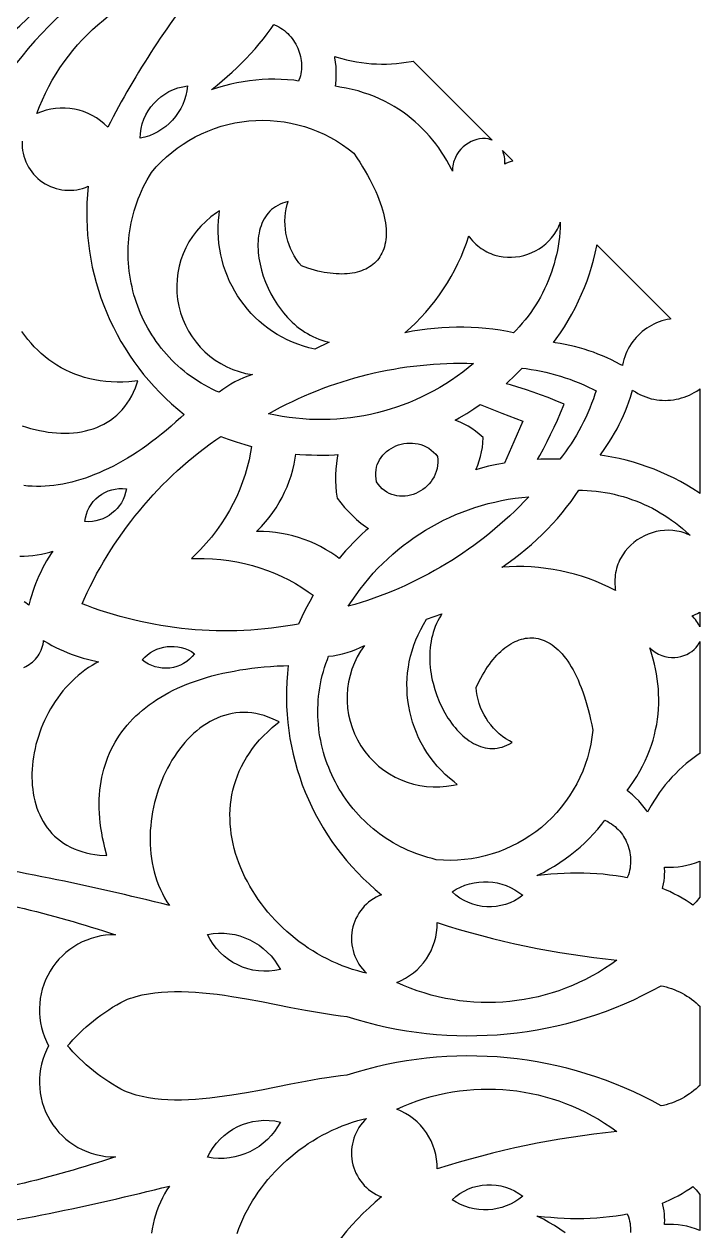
# Model space of a CAD drawing. Extents: x -1917 to -261, y -485 to 605.
# Drawn here: x -1163.9 to -1060, y 31.7 to 217.3 of the extents above; entities that cross this region are included whole.
import ezdxf

# ---------------------------------------------------------------- set-up
doc = ezdxf.new("R2010")
doc.units = 0
doc.layers.add('LAYER_1', color=18, linetype='CONTINUOUS')

msp = doc.modelspace()

# ---------------------------------------------------------------- linework, layer by layer
at = {"layer": 'LAYER_1'}
for points in [[(-1177.46, 208.19, 0.208481), (-1146.61, 245.69)], [(-1133.56, 232.64, 0.208478), (-1171.06, 201.79)], [(-1164.22, 199.24, 0.555563), (-1154.05, 192.32, 0.258887), (-1139.28, 157.25), (-1139.8, 156.77), (-1140.55, 156.09), (-1141.3, 155.43), (-1142.05, 154.79), (-1142.8, 154.18), (-1143.54, 153.59), (-1144.29, 153.02), (-1145.03, 152.48), (-1145.77, 151.96), (-1146.51, 151.46), (-1147.25, 150.98), (-1147.99, 150.52), (-1148.72, 150.09), (-1149.45, 149.68), (-1150.18, 149.3), (-1150.91, 148.93), (-1151.63, 148.59), (-1152.35, 148.27), (-1153.07, 147.98), (-1153.78, 147.7), (-1154.49, 147.45), (-1155.19, 147.22), (-1155.89, 147.02), (-1156.59, 146.83), (-1157.29, 146.67), (-1157.97, 146.53), (-1158.66, 146.42), (-1159.34, 146.32), (-1160.01, 146.25), (-1160.68, 146.2), (-1161.35, 146.17), (-1162, 146.17), (-1162.66, 146.19), (-1163.31, 146.23), (-1163.95, 146.29)], [(-1163.93, 118.32), (-1163.65, 118.46), (-1163.37, 118.61), (-1163.11, 118.78), (-1162.85, 118.96), (-1162.61, 119.16), (-1162.38, 119.38), (-1162.16, 119.61), (-1161.95, 119.85), (-1161.77, 120.11), (-1161.59, 120.38), (-1161.44, 120.67), (-1161.3, 120.96), (-1161.18, 121.27), (-1161.08, 121.58), (-1161, 121.91), (-1160.95, 122.25), (-1160.93, 122.47), (-1160.76, 122.37), (-1160.2, 122.04), (-1159.63, 121.72), (-1159.05, 121.42), (-1158.46, 121.14), (-1157.86, 120.87), (-1157.26, 120.62), (-1156.66, 120.38), (-1156.04, 120.16), (-1155.42, 119.95), (-1154.8, 119.76), (-1154.17, 119.59), (-1153.53, 119.44), (-1152.89, 119.3), (-1152.44, 119.21), (-1152.87, 118.99), (-1153.45, 118.65), (-1154.01, 118.3), (-1154.56, 117.92), (-1155.09, 117.51), (-1155.6, 117.09), (-1156.1, 116.65), (-1156.58, 116.19), (-1157.05, 115.72), (-1157.5, 115.22), (-1157.93, 114.72), (-1158.34, 114.19), (-1158.74, 113.65), (-1159.12, 113.1), (-1159.48, 112.54), (-1159.83, 111.97), (-1160.15, 111.39), (-1160.46, 110.79), (-1160.75, 110.19), (-1161.02, 109.59), (-1161.27, 108.97), (-1161.5, 108.35), (-1161.71, 107.73), (-1161.9, 107.1), (-1162.08, 106.47), (-1162.23, 105.84), (-1162.36, 105.2), (-1162.47, 104.57), (-1162.56, 103.93), (-1162.63, 103.3), (-1162.68, 102.67), (-1162.71, 102.04), (-1162.71, 101.42), (-1162.69, 100.81), (-1162.65, 100.19), (-1162.59, 99.59), (-1162.51, 99), (-1162.4, 98.41), (-1162.27, 97.83), (-1162.11, 97.26), (-1161.93, 96.71), (-1161.73, 96.17), (-1161.5, 95.64), (-1161.25, 95.12), (-1160.98, 94.62), (-1160.67, 94.14), (-1160.35, 93.68), (-1159.99, 93.23), (-1159.62, 92.8), (-1159.21, 92.39), (-1158.78, 92.01), (-1158.32, 91.65), (-1157.84, 91.31), (-1157.33, 90.99), (-1156.79, 90.7), (-1156.23, 90.44), (-1155.64, 90.21), (-1155.02, 90), (-1154.38, 89.82), (-1153.71, 89.67), (-1153.01, 89.55), (-1152.29, 89.47), (-1151.16, 89.39), (-1151.47, 90.56), (-1151.66, 91.35), (-1151.83, 92.13), (-1151.97, 92.91), (-1152.09, 93.67), (-1152.19, 94.43), (-1152.27, 95.17), (-1152.32, 95.91), (-1152.35, 96.63), (-1152.36, 97.35), (-1152.35, 98.05), (-1152.31, 98.75), (-1152.25, 99.43), (-1152.17, 100.11), (-1152.07, 100.77), (-1151.95, 101.43), (-1151.81, 102.07), (-1151.65, 102.7), (-1151.46, 103.32), (-1151.25, 103.93), (-1151.03, 104.53), (-1150.78, 105.12), (-1150.51, 105.7), (-1150.22, 106.27), (-1149.91, 106.83), (-1149.58, 107.37), (-1149.23, 107.9), (-1148.86, 108.42), (-1148.47, 108.93), (-1148.06, 109.43), (-1147.64, 109.92), (-1147.19, 110.4), (-1146.72, 110.86), (-1146.23, 111.31), (-1145.72, 111.75), (-1145.19, 112.17), (-1144.65, 112.59), (-1144.08, 112.99), (-1143.5, 113.38), (-1142.89, 113.75), (-1142.27, 114.12), (-1141.63, 114.47), (-1140.97, 114.81), (-1140.29, 115.13), (-1139.59, 115.44), (-1138.87, 115.74), (-1138.14, 116.02), (-1137.39, 116.29), (-1136.62, 116.55), (-1135.83, 116.79), (-1135.02, 117.02), (-1134.2, 117.23), (-1133.35, 117.43), (-1132.49, 117.61), (-1131.62, 117.78), (-1130.72, 117.94), (-1129.81, 118.08), (-1128.88, 118.2), (-1127.94, 118.31), (-1126.98, 118.41), (-1126, 118.49), (-1125, 118.55), (-1123.99, 118.6), (-1123.28, 118.63, 0.258855), (-1108.93, 83.38, 0.55555), (-1111.22, 71.3), (-1111.77, 71.43), (-1112.59, 71.65), (-1113.4, 71.89), (-1114.2, 72.16), (-1114.99, 72.46), (-1115.77, 72.78), (-1116.54, 73.12), (-1117.3, 73.49), (-1118.05, 73.88), (-1118.78, 74.3), (-1119.5, 74.73), (-1120.21, 75.18), (-1120.9, 75.66), (-1121.58, 76.15), (-1122.24, 76.66), (-1122.89, 77.19), (-1123.52, 77.74), (-1124.13, 78.3), (-1124.73, 78.88), (-1125.3, 79.47), (-1125.86, 80.08), (-1126.4, 80.7), (-1126.92, 81.34), (-1127.41, 81.99), (-1127.89, 82.65), (-1128.34, 83.32), (-1128.78, 84), (-1129.19, 84.69), (-1129.57, 85.39), (-1129.94, 86.09), (-1130.27, 86.81), (-1130.59, 87.53), (-1130.87, 88.26), (-1131.14, 88.99), (-1131.37, 89.73), (-1131.58, 90.47), (-1131.76, 91.22), (-1131.91, 91.97), (-1132.04, 92.72), (-1132.13, 93.47), (-1132.2, 94.22), (-1132.23, 94.97), (-1132.24, 95.73), (-1132.21, 96.48), (-1132.15, 97.23), (-1132.06, 97.97), (-1131.94, 98.72), (-1131.78, 99.46), (-1131.59, 100.19), (-1131.36, 100.92), (-1131.1, 101.65), (-1130.81, 102.37), (-1130.47, 103.08), (-1130.1, 103.78), (-1129.7, 104.48), (-1129.25, 105.16), (-1128.77, 105.84), (-1128.25, 106.51), (-1127.68, 107.17), (-1127.08, 107.81), (-1126.44, 108.45), (-1125.75, 109.07), (-1124.7, 109.95), (-1125.72, 110.44), (-1126.36, 110.7), (-1127, 110.92), (-1127.63, 111.1), (-1128.26, 111.24), (-1128.89, 111.33), (-1129.51, 111.39), (-1130.13, 111.41), (-1130.74, 111.39), (-1131.34, 111.33), (-1131.93, 111.24), (-1132.52, 111.11), (-1133.1, 110.95), (-1133.67, 110.76), (-1134.22, 110.53), (-1134.77, 110.28), (-1135.31, 109.99), (-1135.84, 109.68), (-1136.35, 109.34), (-1136.86, 108.97), (-1137.35, 108.58), (-1137.83, 108.16), (-1138.29, 107.72), (-1138.75, 107.25), (-1139.19, 106.77), (-1139.61, 106.26), (-1140.02, 105.74), (-1140.42, 105.19), (-1140.79, 104.63), (-1141.16, 104.05), (-1141.51, 103.46), (-1141.84, 102.85), (-1142.15, 102.22), (-1142.45, 101.59), (-1142.73, 100.94), (-1142.99, 100.28), (-1143.23, 99.61), (-1143.45, 98.93), (-1143.66, 98.24), (-1143.84, 97.54), (-1144, 96.84), (-1144.15, 96.14), (-1144.27, 95.42), (-1144.37, 94.71), (-1144.44, 93.99), (-1144.5, 93.27), (-1144.53, 92.55), (-1144.54, 91.83), (-1144.52, 91.11), (-1144.48, 90.39), (-1144.42, 89.68), (-1144.33, 88.97), (-1144.21, 88.26), (-1144.07, 87.56), (-1143.9, 86.87), (-1143.71, 86.18), (-1143.48, 85.51), (-1143.23, 84.84), (-1142.95, 84.18), (-1142.64, 83.54), (-1142.3, 82.9), (-1141.94, 82.29), (-1141.56, 81.71, 0.023948), (-1178.7, 89.23, -0.193982)], [(-1180.16, 84.46, -0.042505), (-1149.86, 77.22, 0.575019), (-1160.13, 60.14, 0.574933), (-1149.86, 43.06, -0.042468), (-1180.16, 35.81)], [(-1131.14, 31.28), (-1130.87, 32.02), (-1130.59, 32.74), (-1130.27, 33.47), (-1129.94, 34.18), (-1129.57, 34.89), (-1129.19, 35.59), (-1128.78, 36.28), (-1128.34, 36.96), (-1127.89, 37.63), (-1127.41, 38.29), (-1126.92, 38.93), (-1126.4, 39.57), (-1125.86, 40.19), (-1125.3, 40.8), (-1124.73, 41.39), (-1124.13, 41.97), (-1123.52, 42.54), (-1122.89, 43.08), (-1122.24, 43.61), (-1121.58, 44.12), (-1120.9, 44.62), (-1120.21, 45.09), (-1119.5, 45.54), (-1118.78, 45.98), (-1118.05, 46.39), (-1117.3, 46.78), (-1116.54, 47.15), (-1115.77, 47.49), (-1114.99, 47.82), (-1114.2, 48.11), (-1113.4, 48.38), (-1112.59, 48.63), (-1111.77, 48.85), (-1111.22, 48.97, 0.555563), (-1108.93, 36.89, 0.258887), (-1123.28, 1.65)], [(-1178.7, 31.05, 0.023981), (-1141.56, 38.57), (-1141.94, 37.99), (-1142.3, 37.37), (-1142.64, 36.74), (-1142.95, 36.09), (-1143.23, 35.44), (-1143.48, 34.77), (-1143.71, 34.09), (-1143.9, 33.41), (-1144.07, 32.71), (-1144.21, 32.01), (-1144.33, 31.31)]]:
    msp.add_lwpolyline(points, format="xyb", dxfattribs=at)
for points in [[(-1135.58, 225.03, 0.052682), (-1151.04, 201.42, 0.315195), (-1161.95, 203.51, -0.27476)], [(-1138.76, 207.77, -0.334606), (-1146.08, 199.7, -0.373494)], [(-1144.29, 194.47, -0.414412), (-1113.19, 197.4), (-1112.73, 196.72), (-1112.28, 196.03), (-1111.85, 195.34), (-1111.45, 194.67), (-1111.08, 194.02), (-1110.73, 193.37), (-1110.4, 192.74), (-1110.1, 192.12), (-1109.82, 191.52), (-1109.57, 190.93), (-1109.34, 190.35), (-1109.13, 189.79), (-1108.94, 189.24), (-1108.78, 188.7), (-1108.64, 188.18), (-1108.52, 187.67), (-1108.42, 187.18), (-1108.34, 186.7), (-1108.28, 186.23), (-1108.24, 185.78), (-1108.22, 185.35), (-1108.22, 184.92), (-1108.24, 184.52), (-1108.28, 184.12), (-1108.33, 183.74), (-1108.4, 183.38), (-1108.49, 183.03), (-1108.6, 182.69), (-1108.72, 182.37), (-1108.86, 182.06), (-1109.02, 181.77), (-1109.19, 181.49), (-1109.37, 181.23), (-1109.57, 180.97), (-1109.78, 180.74), (-1110.01, 180.51), (-1110.26, 180.3), (-1110.51, 180.11), (-1110.78, 179.92), (-1111.07, 179.75), (-1111.37, 179.6), (-1111.68, 179.46), (-1112, 179.33), (-1112.34, 179.22), (-1112.69, 179.12), (-1113.05, 179.03), (-1113.43, 178.96), (-1113.81, 178.91), (-1114.21, 178.87), (-1114.62, 178.84), (-1115.04, 178.83), (-1115.47, 178.84), (-1115.9, 178.86), (-1116.35, 178.89), (-1116.81, 178.94), (-1117.28, 179.01), (-1117.75, 179.09), (-1118.24, 179.18), (-1118.73, 179.29), (-1119.22, 179.42), (-1120.25, 179.72), (-1121.23, 180.07, -0.248752), (-1123.44, 189.5), (-1123.31, 189.99), (-1123.79, 189.83), (-1124.17, 189.71), (-1124.54, 189.55), (-1124.89, 189.38), (-1125.22, 189.19), (-1125.54, 188.97), (-1125.83, 188.74), (-1126.1, 188.48), (-1126.35, 188.21), (-1126.59, 187.92), (-1126.8, 187.62), (-1126.99, 187.3), (-1127.17, 186.96), (-1127.33, 186.62), (-1127.46, 186.26), (-1127.58, 185.89), (-1127.69, 185.51), (-1127.77, 185.11), (-1127.84, 184.71), (-1127.89, 184.3), (-1127.92, 183.89), (-1127.94, 183.46), (-1127.94, 183.03), (-1127.93, 182.59), (-1127.9, 182.15), (-1127.85, 181.7), (-1127.79, 181.25), (-1127.71, 180.8), (-1127.62, 180.34), (-1127.4, 179.42), (-1127.12, 178.5), (-1126.78, 177.59), (-1126.39, 176.68), (-1125.95, 175.79), (-1125.46, 174.93), (-1125.2, 174.5), (-1124.92, 174.08), (-1124.64, 173.67), (-1124.34, 173.27), (-1124.03, 172.88), (-1123.71, 172.5), (-1123.37, 172.13), (-1123.03, 171.77), (-1122.68, 171.43), (-1122.31, 171.1), (-1121.94, 170.78), (-1121.55, 170.47), (-1121.15, 170.19), (-1120.75, 169.91), (-1120.33, 169.66), (-1119.91, 169.42), (-1119.48, 169.2), (-1119.03, 169), (-1118.58, 168.82), (-1118.12, 168.66), (-1117.66, 168.53), (-1117.18, 168.41), (-1116.96, 168.37), (-1119.21, 167.28, -0.389309), (-1133.91, 187.96), (-1133.84, 188.55), (-1134.33, 188.22, 0.687121), (-1128.8, 163.36, 0.098951), (-1133.9, 160.64), (-1134.36, 160.84), (-1134.96, 161.12), (-1135.54, 161.42), (-1136.12, 161.73), (-1136.68, 162.06), (-1137.23, 162.4), (-1137.77, 162.75), (-1138.29, 163.12), (-1138.81, 163.5), (-1139.31, 163.89), (-1139.79, 164.3), (-1140.27, 164.71), (-1140.73, 165.14), (-1141.17, 165.58), (-1141.61, 166.03), (-1142.03, 166.49), (-1142.43, 166.97), (-1142.83, 167.45), (-1143.21, 167.94), (-1143.57, 168.44), (-1143.92, 168.95), (-1144.26, 169.47), (-1144.58, 170), (-1144.89, 170.53), (-1145.19, 171.08), (-1145.47, 171.62), (-1145.73, 172.18), (-1145.98, 172.74), (-1146.22, 173.31), (-1146.44, 173.89), (-1146.64, 174.47), (-1146.83, 175.06), (-1147.01, 175.65), (-1147.17, 176.24), (-1147.31, 176.84), (-1147.44, 177.44), (-1147.55, 178.05), (-1147.65, 178.66), (-1147.73, 179.27), (-1147.8, 179.89), (-1147.85, 180.51), (-1147.88, 181.12), (-1147.89, 181.74), (-1147.89, 182.37), (-1147.88, 182.99), (-1147.85, 183.61), (-1147.8, 184.23), (-1147.73, 184.85), (-1147.65, 185.47), (-1147.54, 186.1), (-1147.43, 186.71), (-1147.29, 187.33), (-1147.14, 187.95), (-1146.97, 188.56), (-1146.78, 189.17), (-1146.58, 189.78), (-1146.35, 190.38), (-1146.11, 190.98), (-1145.85, 191.58), (-1145.58, 192.17), (-1145.28, 192.75), (-1144.97, 193.34), (-1144.64, 193.91)], [(-1081.43, 186.62), (-1081.46, 185.92), (-1081.5, 185.22), (-1081.57, 184.52), (-1081.66, 183.83), (-1081.76, 183.14), (-1081.89, 182.45), (-1082.03, 181.77), (-1082.2, 181.1), (-1082.38, 180.42), (-1082.58, 179.76), (-1082.8, 179.1), (-1083.04, 178.45), (-1083.29, 177.8), (-1083.57, 177.16), (-1083.86, 176.53), (-1084.17, 175.91), (-1084.5, 175.29), (-1084.84, 174.68), (-1085.21, 174.09), (-1085.59, 173.5), (-1085.98, 172.92), (-1086.4, 172.36), (-1086.83, 171.8), (-1087.28, 171.25), (-1087.74, 170.72), (-1088.22, 170.2), (-1088.62, 169.79), (-1089.58, 169.99), (-1090.68, 170.18), (-1091.79, 170.33), (-1092.91, 170.46), (-1094.03, 170.55), (-1095.15, 170.61), (-1096.27, 170.64), (-1097.4, 170.64), (-1098.53, 170.61), (-1099.66, 170.55), (-1100.79, 170.46), (-1101.92, 170.34), (-1103.05, 170.19), (-1104.17, 170.02), (-1105.3, 169.81), (-1105.35, 169.8, 0.141174), (-1095.52, 184.68), (-1095.4, 184.52), (-1095.17, 184.22), (-1094.92, 183.94), (-1094.67, 183.68), (-1094.41, 183.43), (-1094.14, 183.19), (-1093.87, 182.98), (-1093.59, 182.77), (-1093.3, 182.58), (-1093.01, 182.41), (-1092.71, 182.25), (-1092.41, 182.1), (-1092.11, 181.97), (-1091.8, 181.85), (-1091.48, 181.75), (-1090.86, 181.59), (-1090.22, 181.48), (-1089.58, 181.42), (-1088.93, 181.42), (-1088.3, 181.46), (-1087.66, 181.55), (-1087.04, 181.69), (-1086.43, 181.88), (-1085.83, 182.12), (-1085.25, 182.39), (-1084.7, 182.71), (-1084.17, 183.07), (-1083.67, 183.48), (-1083.2, 183.92), (-1082.77, 184.4), (-1082.38, 184.91), (-1082.03, 185.46), (-1081.87, 185.75), (-1081.73, 186.05), (-1081.59, 186.36), (-1081.47, 186.67), (-1081.43, 186.8)], [(-1126.31, 157.35, -0.137208), (-1094.76, 165.08, -0.237073)], [(-1154.55, 140.76, -0.429262), (-1148.18, 145.78, -0.38844)], [(-1078.02, 145.57), (-1077.31, 145.55), (-1076.61, 145.5), (-1075.91, 145.43), (-1075.21, 145.34), (-1074.51, 145.23), (-1073.83, 145.11), (-1073.14, 144.96), (-1072.46, 144.79), (-1071.79, 144.61), (-1071.12, 144.41), (-1070.46, 144.18), (-1069.81, 143.94), (-1069.16, 143.69), (-1068.53, 143.41), (-1067.9, 143.12), (-1067.27, 142.81), (-1066.66, 142.48), (-1066.06, 142.13), (-1065.46, 141.77), (-1064.88, 141.39), (-1064.31, 140.99), (-1063.74, 140.58), (-1063.19, 140.15), (-1062.65, 139.71), (-1062.13, 139.25), (-1061.61, 138.77), (-1061.48, 138.64), (-1061.6, 138.7), (-1061.91, 138.84), (-1062.22, 138.96), (-1062.53, 139.07), (-1062.85, 139.16), (-1063.17, 139.24), (-1063.49, 139.3), (-1064.13, 139.39), (-1064.78, 139.42), (-1065.42, 139.41), (-1066.06, 139.34), (-1066.68, 139.22), (-1067.3, 139.05), (-1067.91, 138.84), (-1068.49, 138.58), (-1069.06, 138.28), (-1069.6, 137.94), (-1070.11, 137.56), (-1070.6, 137.14), (-1071.05, 136.68), (-1071.46, 136.19), (-1071.83, 135.66), (-1072.16, 135.1), (-1072.31, 134.81), (-1072.45, 134.51), (-1072.57, 134.2), (-1072.68, 133.88), (-1072.77, 133.56), (-1072.86, 133.23), (-1072.93, 132.89), (-1072.98, 132.55), (-1073.02, 132.2), (-1073.04, 131.85), (-1073.05, 131.49), (-1073.04, 131.12), (-1073.02, 130.75), (-1072.97, 130.37), (-1072.94, 130.17, 0.141193), (-1090.42, 133.74), (-1090.37, 133.77), (-1089.43, 134.43), (-1088.51, 135.1), (-1087.61, 135.79), (-1086.72, 136.51), (-1085.86, 137.24), (-1085.02, 138), (-1084.2, 138.77), (-1083.4, 139.57), (-1082.63, 140.39), (-1081.88, 141.22), (-1081.16, 142.08), (-1080.46, 142.96), (-1079.78, 143.85), (-1079.13, 144.77), (-1078.59, 145.58)], [(-1086.26, 144.58, -0.137208), (-1114.04, 127.73, -0.237073)], [(-1099.76, 126.37), (-1100.02, 125.95), (-1100.25, 125.52), (-1100.47, 125.08), (-1100.66, 124.63), (-1100.83, 124.18), (-1100.98, 123.72), (-1101.11, 123.25), (-1101.23, 122.78), (-1101.32, 122.3), (-1101.39, 121.82), (-1101.45, 121.33), (-1101.49, 120.84), (-1101.52, 120.34), (-1101.52, 119.85), (-1101.51, 119.35), (-1101.49, 118.86), (-1101.44, 118.36), (-1101.39, 117.87), (-1101.31, 117.37), (-1101.23, 116.88), (-1101.13, 116.39), (-1101.01, 115.9), (-1100.75, 114.94), (-1100.43, 114), (-1100.06, 113.09), (-1099.65, 112.2), (-1099.2, 111.35), (-1098.71, 110.55), (-1098.45, 110.16), (-1098.19, 109.78), (-1097.91, 109.42), (-1097.63, 109.07), (-1097.34, 108.74), (-1097.04, 108.42), (-1096.73, 108.11), (-1096.42, 107.83), (-1096.1, 107.55), (-1095.77, 107.3), (-1095.44, 107.06), (-1095.1, 106.85), (-1094.76, 106.65), (-1094.42, 106.47), (-1094.06, 106.32), (-1093.71, 106.18), (-1093.35, 106.07), (-1092.98, 105.98), (-1092.62, 105.92), (-1092.25, 105.88), (-1091.88, 105.86), (-1091.51, 105.88), (-1091.13, 105.92), (-1090.76, 105.99), (-1090.39, 106.08), (-1090.02, 106.21), (-1089.65, 106.37), (-1089.29, 106.55), (-1088.84, 106.77), (-1089.27, 107.02, -0.248801), (-1094.38, 115.26), (-1093.93, 116.2), (-1093.42, 117.13), (-1093.16, 117.57), (-1092.89, 118), (-1092.62, 118.41), (-1092.34, 118.8), (-1092.06, 119.18), (-1091.77, 119.54), (-1091.48, 119.88), (-1091.18, 120.21), (-1090.88, 120.51), (-1090.58, 120.8), (-1090.27, 121.07), (-1089.96, 121.32), (-1089.65, 121.56), (-1089.33, 121.77), (-1089.02, 121.97), (-1088.7, 122.14), (-1088.38, 122.3), (-1088.06, 122.44), (-1087.74, 122.56), (-1087.42, 122.66), (-1087.1, 122.75), (-1086.78, 122.81), (-1086.46, 122.85), (-1086.14, 122.87), (-1085.82, 122.88), (-1085.5, 122.86), (-1085.18, 122.82), (-1084.86, 122.77), (-1084.54, 122.69), (-1084.23, 122.59), (-1083.91, 122.47), (-1083.6, 122.33), (-1083.29, 122.17), (-1082.97, 121.99), (-1082.67, 121.78), (-1082.36, 121.55), (-1082.05, 121.3), (-1081.75, 121.02), (-1081.45, 120.72), (-1081.16, 120.4), (-1080.87, 120.06), (-1080.58, 119.69), (-1080.3, 119.29), (-1080.02, 118.87), (-1079.74, 118.43), (-1079.48, 117.96), (-1079.21, 117.46), (-1078.96, 116.94), (-1078.7, 116.4), (-1078.46, 115.82), (-1078.22, 115.23), (-1077.99, 114.6), (-1077.77, 113.95), (-1077.55, 113.28), (-1077.34, 112.57), (-1077.15, 111.84), (-1076.95, 111.09), (-1076.77, 110.3), (-1076.6, 109.49), (-1076.44, 108.69, -0.414411), (-1100.51, 88.76), (-1101.15, 88.92), (-1101.79, 89.09), (-1102.42, 89.28), (-1103.05, 89.49), (-1103.66, 89.71), (-1104.26, 89.95), (-1104.86, 90.2), (-1105.44, 90.47), (-1106.02, 90.75), (-1106.58, 91.05), (-1107.13, 91.37), (-1107.68, 91.69), (-1108.21, 92.03), (-1108.73, 92.39), (-1109.24, 92.76), (-1109.74, 93.14), (-1110.23, 93.53), (-1110.7, 93.93), (-1111.16, 94.35), (-1111.62, 94.78), (-1112.05, 95.22), (-1112.48, 95.67), (-1112.9, 96.13), (-1113.3, 96.6), (-1113.69, 97.08), (-1114.06, 97.57), (-1114.42, 98.07), (-1114.77, 98.58), (-1115.11, 99.1), (-1115.43, 99.62), (-1115.74, 100.16), (-1116.03, 100.7), (-1116.31, 101.25), (-1116.58, 101.8), (-1116.83, 102.37), (-1117.06, 102.94), (-1117.29, 103.51), (-1117.49, 104.09), (-1117.68, 104.68), (-1117.86, 105.27), (-1118.02, 105.87), (-1118.16, 106.47), (-1118.29, 107.07), (-1118.4, 107.68), (-1118.5, 108.29), (-1118.58, 108.91), (-1118.64, 109.53), (-1118.69, 110.15), (-1118.72, 110.77), (-1118.73, 111.4), (-1118.73, 112.03), (-1118.7, 112.66), (-1118.66, 113.29), (-1118.61, 113.92), (-1118.53, 114.55), (-1118.44, 115.18), (-1118.33, 115.81), (-1118.2, 116.44), (-1118.05, 117.07), (-1117.88, 117.7), (-1117.69, 118.32), (-1117.49, 118.95), (-1117.26, 119.57), (-1117.08, 120.04, 0.098636), (-1111.55, 121.72, 0.687102), (-1097.88, 100.23), (-1097.3, 100.35), (-1097.77, 100.71, -0.389323), (-1102, 125.73), (-1099.64, 126.55)], [(-1145.74, 119.49, -0.38844), (-1137.69, 120.44, -0.429262)], [(-1059.97, 82.98), (-1060.56, 82.3), (-1061.04, 81.79), (-1061.45, 82.07), (-1062.06, 82.47), (-1062.68, 82.84), (-1063.31, 83.2), (-1063.95, 83.53), (-1064.59, 83.85), (-1065.25, 84.14), (-1065.69, 84.33), (-1065.64, 84.57), (-1065.55, 85.05), (-1065.48, 85.53), (-1065.42, 86.01), (-1065.39, 86.49), (-1065.38, 86.97), (-1065.39, 87.45), (-1065.4, 87.62, 0.113331), (-1059.97, 88.53)], [(-1098.08, 83.81, -0.334606), (-1087.2, 83.28, -0.373494)], [(-1100.36, 79.08, 0.052663), (-1072.74, 73.32, -0.274751), (-1106.6, 69.89, 0.31518)], [(-1135.69, 77.27, -0.33339), (-1124.49, 71.86, -0.355981)], [(-1065.58, 69.3), (-1065.15, 69.2), (-1064.73, 69.07), (-1064.31, 68.94), (-1063.9, 68.78), (-1063.49, 68.61), (-1063.1, 68.43), (-1062.71, 68.23), (-1062.32, 68.02), (-1061.95, 67.79), (-1061.58, 67.55), (-1061.23, 67.29), (-1060.88, 67.03), (-1060.54, 66.75), (-1060.21, 66.46), (-1059.97, 66.22), (-1059.97, 54.05), (-1060.21, 53.82), (-1060.54, 53.53), (-1060.88, 53.25), (-1061.23, 52.98), (-1061.58, 52.73), (-1061.95, 52.48), (-1062.32, 52.26), (-1062.71, 52.04), (-1063.1, 51.84), (-1063.49, 51.66), (-1063.9, 51.49), (-1064.31, 51.34), (-1064.73, 51.2), (-1065.15, 51.08), (-1065.58, 50.97), (-1065.93, 50.91, 0.208478), (-1114.26, 55.61), (-1115.26, 55.5), (-1116.31, 55.36), (-1117.37, 55.21), (-1118.45, 55.04), (-1120.64, 54.65), (-1122.87, 54.23), (-1127.41, 53.34), (-1129.7, 52.92), (-1131.97, 52.54), (-1133.1, 52.37), (-1134.23, 52.22), (-1135.34, 52.08), (-1136.45, 51.97), (-1137.55, 51.88), (-1138.63, 51.82), (-1139.7, 51.78), (-1140.75, 51.78), (-1141.79, 51.81), (-1142.8, 51.88), (-1143.8, 51.98), (-1144.78, 52.13), (-1145.73, 52.32), (-1146.65, 52.55), (-1147.11, 52.68), (-1147.55, 52.83), (-1147.99, 52.99), (-1148.41, 53.15), (-1149.04, 53.49), (-1149.67, 53.84), (-1150.29, 54.22), (-1150.9, 54.6), (-1151.5, 55), (-1152.09, 55.42), (-1152.67, 55.85), (-1153.24, 56.29), (-1153.79, 56.75), (-1154.34, 57.22), (-1154.87, 57.7), (-1155.4, 58.2), (-1155.91, 58.71), (-1156.4, 59.23), (-1156.89, 59.77), (-1157.21, 60.14), (-1156.89, 60.51), (-1156.4, 61.04), (-1155.91, 61.57), (-1155.4, 62.08), (-1154.87, 62.57), (-1154.34, 63.06), (-1153.79, 63.53), (-1153.24, 63.98), (-1152.67, 64.43), (-1152.09, 64.86), (-1151.5, 65.27), (-1150.9, 65.67), (-1150.29, 66.06), (-1149.67, 66.43), (-1149.04, 66.79), (-1148.41, 67.12), (-1147.99, 67.29), (-1147.55, 67.45), (-1147.11, 67.59), (-1146.65, 67.73), (-1145.73, 67.96), (-1144.78, 68.15), (-1143.8, 68.29), (-1142.8, 68.4), (-1141.79, 68.46), (-1140.75, 68.49), (-1139.7, 68.49), (-1138.63, 68.46), (-1137.55, 68.39), (-1136.45, 68.31), (-1135.34, 68.19), (-1134.23, 68.06), (-1133.1, 67.91), (-1131.97, 67.73), (-1129.7, 67.35), (-1127.41, 66.93), (-1122.87, 66.05), (-1120.64, 65.62), (-1118.45, 65.24), (-1116.31, 64.91), (-1115.26, 64.77), (-1114.26, 64.66, 0.208481), (-1065.93, 69.37)], [(-1106.6, 50.39, -0.27476), (-1072.74, 46.95, 0.052682), (-1100.36, 41.2, 0.315195)], [(-1135.69, 43, -0.355981), (-1124.49, 48.42, -0.33339)], [(-1098.08, 36.47, -0.373494), (-1087.2, 37, -0.334606)], [(-1060.56, 37.97), (-1059.97, 37.29), (-1059.97, 31.75, 0.113327), (-1065.4, 32.65), (-1065.39, 32.82), (-1065.38, 33.3), (-1065.39, 33.79), (-1065.42, 34.27), (-1065.48, 34.75), (-1065.55, 35.23), (-1065.64, 35.7), (-1065.69, 35.94), (-1065.25, 36.13), (-1064.59, 36.43), (-1063.95, 36.74), (-1063.31, 37.08), (-1062.68, 37.43), (-1062.06, 37.81), (-1061.45, 38.2), (-1061.04, 38.48)]]:
    msp.add_lwpolyline(points, format="xyb", close=True, dxfattribs=at)
for points in [[(-1125.37, 217.17), (-1125.05, 217.01), (-1124.74, 216.85), (-1124.44, 216.66), (-1124.15, 216.47), (-1123.88, 216.26), (-1123.61, 216.04), (-1123.36, 215.8), (-1123.12, 215.56), (-1122.9, 215.3), (-1122.68, 215.04), (-1122.48, 214.76), (-1122.3, 214.48), (-1122.13, 214.19), (-1121.97, 213.89), (-1121.82, 213.59), (-1121.7, 213.28), (-1121.58, 212.96), (-1121.49, 212.64), (-1121.4, 212.31), (-1121.34, 211.98), (-1121.29, 211.65), (-1121.26, 211.32), (-1121.24, 210.98), (-1121.24, 210.65), (-1121.26, 210.31), (-1121.3, 209.98), (-1121.35, 209.64), (-1121.42, 209.31), (-1121.52, 208.98), (-1121.63, 208.65), (-1121.68, 208.51), (-1122.43, 208.62), (-1123.4, 208.71), (-1124.38, 208.77), (-1125.35, 208.79), (-1126.32, 208.78), (-1127.3, 208.74), (-1128.27, 208.66), (-1129.24, 208.55), (-1130.21, 208.4), (-1131.17, 208.23), (-1132.13, 208.01), (-1133.08, 207.77), (-1134.03, 207.5), (-1134.97, 207.19), (-1135.1, 207.15), (-1134.97, 207.25), (-1134.19, 207.89), (-1133.42, 208.53), (-1132.65, 209.19), (-1131.91, 209.87), (-1131.17, 210.56), (-1130.45, 211.26), (-1129.75, 211.98), (-1129.06, 212.71), (-1128.39, 213.45), (-1127.74, 214.22), (-1127.11, 214.99), (-1126.51, 215.78), (-1125.93, 216.59), (-1125.5, 217.22)], [(-1115.81, 212.18), (-1115.06, 211.96), (-1114.3, 211.77), (-1113.54, 211.6), (-1112.78, 211.46), (-1112.02, 211.34), (-1111.25, 211.25), (-1110.48, 211.18), (-1109.71, 211.14), (-1108.94, 211.12), (-1108.18, 211.12), (-1107.41, 211.15), (-1106.65, 211.21), (-1105.88, 211.29), (-1105.13, 211.39), (-1104.37, 211.52), (-1104.07, 211.58), (-1091.91, 199.42), (-1092.1, 199.49), (-1092.52, 199.6), (-1092.95, 199.66), (-1093.39, 199.66), (-1093.84, 199.62), (-1094.29, 199.53), (-1094.73, 199.39), (-1095.16, 199.2), (-1095.58, 198.98), (-1095.99, 198.71), (-1096.37, 198.4), (-1096.72, 198.05), (-1097.05, 197.66), (-1097.33, 197.23), (-1097.57, 196.77), (-1097.68, 196.52), (-1097.77, 196.27), (-1097.85, 196.01), (-1097.91, 195.74), (-1097.96, 195.46), (-1098, 195.18), (-1098.02, 194.89), (-1098.02, 194.67), (-1098.16, 194.95), (-1098.52, 195.62), (-1098.9, 196.28), (-1099.29, 196.94), (-1099.7, 197.58), (-1100.14, 198.22), (-1100.59, 198.84), (-1101.06, 199.44), (-1101.56, 200.04), (-1102.07, 200.62), (-1102.61, 201.18), (-1103.17, 201.73), (-1103.75, 202.26), (-1104.35, 202.77), (-1104.98, 203.26), (-1105.62, 203.74), (-1106.3, 204.19), (-1106.99, 204.62), (-1107.71, 205.03), (-1108.45, 205.42), (-1109.22, 205.78), (-1110.02, 206.12), (-1110.83, 206.44), (-1111.68, 206.72), (-1112.55, 206.98), (-1113.44, 207.22), (-1114.37, 207.42), (-1115.32, 207.59), (-1116.02, 207.7), (-1115.97, 208.09), (-1115.92, 208.76), (-1115.89, 209.42), (-1115.89, 210.09), (-1115.93, 210.75), (-1115.99, 211.42), (-1116.09, 212.08), (-1116.12, 212.28)], [(-1088.72, 196.24), (-1088.81, 196.21), (-1089.14, 196.11), (-1089.47, 195.98), (-1089.79, 195.84), (-1089.97, 195.75), (-1089.97, 195.92), (-1089.97, 196.24), (-1089.99, 196.55), (-1090.03, 196.84), (-1090.08, 197.11), (-1090.15, 197.38), (-1090.23, 197.63), (-1090.31, 197.83)], [(-1064.42, 171.93), (-1064.58, 171.91), (-1065.01, 171.83), (-1065.43, 171.73), (-1065.84, 171.61), (-1066.24, 171.47), (-1066.64, 171.31), (-1067.03, 171.13), (-1067.41, 170.94), (-1067.78, 170.72), (-1068.14, 170.49), (-1068.49, 170.24), (-1068.83, 169.98), (-1069.15, 169.7), (-1069.46, 169.4), (-1069.76, 169.09), (-1070.04, 168.77), (-1070.3, 168.43), (-1070.55, 168.08), (-1070.79, 167.71), (-1071, 167.33), (-1071.2, 166.94), (-1071.38, 166.54), (-1071.53, 166.12), (-1071.67, 165.7), (-1071.79, 165.26), (-1071.88, 164.82), (-1071.89, 164.76), (-1072.21, 164.93), (-1072.88, 165.29), (-1073.56, 165.62), (-1074.24, 165.94), (-1074.94, 166.24), (-1075.64, 166.52), (-1076.35, 166.79), (-1077.06, 167.03), (-1077.78, 167.26), (-1078.5, 167.48), (-1079.23, 167.67), (-1079.97, 167.84), (-1080.71, 168), (-1081.45, 168.14), (-1082.2, 168.26), (-1082.49, 168.3), (-1082.08, 168.85), (-1081.42, 169.78), (-1080.8, 170.73), (-1080.2, 171.7), (-1079.64, 172.68), (-1079.11, 173.68), (-1078.62, 174.69), (-1078.15, 175.71), (-1077.72, 176.75), (-1077.32, 177.79), (-1076.96, 178.85), (-1076.62, 179.91), (-1076.32, 180.98), (-1076.06, 182.06), (-1075.82, 183.15), (-1075.8, 183.31)], [(-1086.68, 164.28), (-1085.91, 164.17), (-1085.15, 164.04), (-1084.4, 163.89), (-1083.64, 163.73), (-1082.9, 163.54), (-1082.15, 163.34), (-1081.41, 163.12), (-1080.68, 162.89), (-1079.95, 162.64), (-1079.23, 162.37), (-1078.52, 162.08), (-1077.81, 161.78), (-1077.11, 161.45), (-1076.42, 161.12), (-1075.93, 160.87), (-1076.1, 160.35), (-1076.35, 159.62), (-1076.62, 158.9), (-1076.9, 158.18), (-1077.21, 157.47), (-1077.52, 156.77), (-1077.86, 156.08), (-1078.21, 155.39), (-1078.58, 154.72), (-1078.96, 154.05), (-1079.36, 153.39), (-1079.78, 152.74), (-1080.21, 152.1), (-1080.65, 151.47), (-1081.11, 150.85), (-1081.51, 150.35), (-1082.39, 150.37), (-1083.41, 150.37), (-1084.43, 150.34), (-1084.94, 150.31), (-1084.6, 150.91), (-1084.03, 151.97), (-1083.47, 153.05), (-1082.92, 154.15), (-1082.4, 155.26), (-1081.89, 156.37), (-1081.41, 157.48), (-1080.85, 158.83), (-1082.2, 159.39), (-1083.32, 159.83), (-1084.47, 160.26), (-1085.63, 160.67), (-1086.79, 161.06), (-1087.95, 161.43), (-1089.1, 161.78), (-1089.76, 161.96), (-1089.38, 162.3), (-1088.64, 163), (-1087.92, 163.72), (-1087.31, 164.36)], [(-1059.97, 145.09), (-1060.1, 145.18), (-1061.03, 145.79), (-1061.98, 146.36), (-1062.95, 146.91), (-1063.94, 147.43), (-1064.95, 147.91), (-1065.97, 148.37), (-1067, 148.8), (-1068.05, 149.19), (-1069.12, 149.55), (-1070.2, 149.89), (-1071.29, 150.18), (-1072.4, 150.45), (-1073.51, 150.68), (-1074.64, 150.87), (-1075.31, 150.97), (-1075.14, 151.2), (-1074.69, 151.82), (-1074.26, 152.44), (-1073.85, 153.08), (-1073.46, 153.72), (-1073.08, 154.37), (-1072.71, 155.04), (-1072.37, 155.71), (-1072.04, 156.39), (-1071.73, 157.08), (-1071.43, 157.77), (-1071.15, 158.47), (-1070.89, 159.18), (-1070.65, 159.9), (-1070.42, 160.62), (-1070.32, 160.98), (-1070.27, 160.94), (-1069.89, 160.69), (-1069.5, 160.46), (-1069.1, 160.26), (-1068.7, 160.08), (-1068.29, 159.92), (-1067.87, 159.78), (-1067.45, 159.66), (-1067.03, 159.57), (-1066.6, 159.5), (-1066.18, 159.45), (-1065.75, 159.41), (-1065.32, 159.4), (-1064.89, 159.41), (-1064.46, 159.45), (-1064.04, 159.5), (-1063.62, 159.57), (-1063.2, 159.66), (-1062.79, 159.77), (-1062.38, 159.9), (-1061.98, 160.05), (-1061.58, 160.22), (-1061.2, 160.41), (-1060.82, 160.61), (-1060.45, 160.84), (-1060.1, 161.08), (-1059.97, 161.18)], [(-1090.42, 157.45), (-1087.21, 156.19), (-1088.59, 153.04), (-1090.01, 149.76), (-1091.18, 149.54), (-1092.47, 149.26), (-1093.76, 148.94), (-1094.44, 148.74), (-1094.4, 148.82), (-1094.13, 149.46), (-1093.9, 150.12), (-1093.7, 150.79), (-1093.54, 151.47), (-1093.42, 152.16), (-1093.34, 152.85), (-1093.29, 153.67), (-1093.91, 154.22), (-1094.46, 154.66), (-1095.03, 155.06), (-1095.62, 155.43), (-1096.23, 155.76), (-1096.86, 156.06), (-1097.51, 156.33), (-1097.59, 156.35), (-1096.97, 156.7), (-1095.83, 157.38), (-1094.72, 158.09), (-1093.75, 158.76)], [(-1132.54, 153.44), (-1131.27, 153.01), (-1129.98, 152.62), (-1128.92, 152.33), (-1129.07, 151.41), (-1129.3, 150.26), (-1129.58, 149.12), (-1129.91, 147.98), (-1130.3, 146.85), (-1130.73, 145.74), (-1131.21, 144.64), (-1131.74, 143.55), (-1132.31, 142.48), (-1132.94, 141.42), (-1133.61, 140.39), (-1134.33, 139.37), (-1135.1, 138.38), (-1135.91, 137.42), (-1136.77, 136.47), (-1138.14, 135.1), (-1136.2, 135.09), (-1134.93, 135.04), (-1133.67, 134.93), (-1132.42, 134.77), (-1131.2, 134.56), (-1129.99, 134.31), (-1128.8, 134), (-1127.64, 133.65), (-1126.49, 133.26), (-1125.37, 132.82), (-1124.28, 132.33), (-1123.21, 131.81), (-1122.18, 131.24), (-1121.17, 130.63), (-1120.19, 129.98), (-1119.43, 129.43), (-1119.98, 128.48), (-1120.62, 127.29), (-1121.21, 126.09), (-1121.71, 125), (-1122.63, 124.83), (-1123.7, 124.66), (-1124.76, 124.5), (-1125.83, 124.37), (-1126.89, 124.25), (-1127.96, 124.15), (-1129.03, 124.08), (-1130.1, 124.02), (-1131.17, 123.98), (-1132.24, 123.96), (-1133.31, 123.95), (-1134.38, 123.97), (-1135.44, 124.01), (-1136.51, 124.06), (-1137.58, 124.13), (-1138.64, 124.22), (-1139.7, 124.33), (-1140.76, 124.46), (-1141.82, 124.61), (-1142.87, 124.78), (-1143.93, 124.96), (-1144.98, 125.17), (-1146.02, 125.39), (-1147.06, 125.63), (-1148.1, 125.89), (-1149.14, 126.17), (-1150.17, 126.46), (-1151.19, 126.78), (-1152.22, 127.11), (-1153.23, 127.46), (-1154.24, 127.83), (-1154.98, 128.12), (-1154.66, 128.85), (-1154.21, 129.83), (-1153.74, 130.79), (-1153.25, 131.75), (-1152.75, 132.7), (-1152.23, 133.64), (-1151.7, 134.57), (-1151.15, 135.48), (-1150.58, 136.39), (-1150, 137.29), (-1149.4, 138.17), (-1148.79, 139.05), (-1148.16, 139.91), (-1147.51, 140.77), (-1146.86, 141.61), (-1146.18, 142.43), (-1145.5, 143.25), (-1144.79, 144.06), (-1144.08, 144.85), (-1143.35, 145.63), (-1142.6, 146.4), (-1141.85, 147.15), (-1141.08, 147.89), (-1140.29, 148.62), (-1139.49, 149.33), (-1138.68, 150.03), (-1137.86, 150.72), (-1137.02, 151.39), (-1136.17, 152.05), (-1135.31, 152.7), (-1134.44, 153.32), (-1133.67, 153.86)], [(-1104.18, 152.83), (-1103.75, 152.79), (-1103.32, 152.71), (-1102.9, 152.6), (-1102.48, 152.45), (-1102.07, 152.26), (-1101.68, 152.03), (-1101.3, 151.76), (-1100.94, 151.46), (-1100.6, 151.11), (-1100.32, 150.77), (-1100.27, 150.33), (-1100.27, 149.84), (-1100.31, 149.36), (-1100.39, 148.91), (-1100.51, 148.47), (-1100.66, 148.05), (-1100.85, 147.65), (-1101.07, 147.27), (-1101.31, 146.91), (-1101.59, 146.57), (-1101.89, 146.26), (-1102.21, 145.97), (-1102.56, 145.71), (-1102.92, 145.47), (-1103.29, 145.27), (-1103.68, 145.09), (-1104.08, 144.94), (-1104.49, 144.82), (-1104.9, 144.73), (-1105.32, 144.68), (-1105.73, 144.66), (-1106.15, 144.67), (-1106.56, 144.72), (-1106.96, 144.81), (-1107.36, 144.93), (-1107.74, 145.09), (-1108.11, 145.29), (-1108.47, 145.53), (-1108.81, 145.81), (-1109.13, 146.14), (-1109.43, 146.51), (-1109.69, 146.88), (-1109.78, 147.33), (-1109.82, 147.81), (-1109.83, 148.26), (-1109.78, 148.7), (-1109.7, 149.12), (-1109.58, 149.53), (-1109.42, 149.91), (-1109.23, 150.28), (-1109, 150.63), (-1108.75, 150.95), (-1108.47, 151.25), (-1108.16, 151.53), (-1107.83, 151.79), (-1107.47, 152.02), (-1107.1, 152.22), (-1106.71, 152.4), (-1106.31, 152.55), (-1105.9, 152.67), (-1105.48, 152.76), (-1105.05, 152.81), (-1104.61, 152.84)], [(-1121.48, 151.09), (-1120.59, 151.04), (-1119.71, 151), (-1118.82, 150.98), (-1117.94, 150.97), (-1117.06, 150.99), (-1116.18, 151.03), (-1115.65, 151.06), (-1115.75, 150.54), (-1115.87, 149.68), (-1115.96, 148.8), (-1116, 147.93), (-1116, 147.05), (-1115.97, 146.18), (-1115.89, 145.3), (-1115.77, 144.37), (-1115.19, 143.62), (-1114.63, 142.94), (-1114.03, 142.3), (-1113.41, 141.68), (-1112.76, 141.09), (-1112.09, 140.54), (-1111.38, 140.01), (-1110.95, 139.72), (-1111.35, 139.37), (-1111.99, 138.77), (-1112.63, 138.16), (-1113.25, 137.53), (-1113.86, 136.89), (-1114.46, 136.24), (-1115.05, 135.57), (-1115.45, 135.09), (-1115.98, 135.48), (-1116.75, 136), (-1117.53, 136.47), (-1118.33, 136.92), (-1119.14, 137.32), (-1119.98, 137.69), (-1120.83, 138.01), (-1121.69, 138.3), (-1122.56, 138.56), (-1123.45, 138.77), (-1124.34, 138.94), (-1125.24, 139.08), (-1126.15, 139.17), (-1127.07, 139.22), (-1127.98, 139.23), (-1128.18, 139.23), (-1128.04, 139.36), (-1127.39, 140.02), (-1126.79, 140.7), (-1126.21, 141.41), (-1125.66, 142.14), (-1125.16, 142.89), (-1124.68, 143.67), (-1124.24, 144.47), (-1123.84, 145.28), (-1123.47, 146.11), (-1123.14, 146.96), (-1122.85, 147.82), (-1122.59, 148.7), (-1122.38, 149.59), (-1122.2, 150.49), (-1122.1, 151.15)], [(-1059.97, 124.56), (-1060.05, 124.76), (-1060.17, 124.99), (-1060.31, 125.23), (-1060.47, 125.46), (-1060.65, 125.69), (-1060.85, 125.92), (-1061.07, 126.16), (-1061.2, 126.27), (-1061, 126.34), (-1060.67, 126.46), (-1060.35, 126.6), (-1060.05, 126.76), (-1059.97, 126.81)], [(-1059.97, 105.11), (-1060.22, 104.94), (-1060.85, 104.5), (-1061.46, 104.03), (-1062.05, 103.55), (-1062.63, 103.05), (-1063.19, 102.53), (-1063.74, 101.99), (-1064.27, 101.43), (-1064.79, 100.86), (-1065.28, 100.27), (-1065.76, 99.66), (-1066.22, 99.04), (-1066.65, 98.4), (-1067.07, 97.74), (-1067.47, 97.07), (-1067.85, 96.38), (-1068, 96.09), (-1068.11, 96.26), (-1068.51, 96.79), (-1068.94, 97.31), (-1069.38, 97.8), (-1069.85, 98.28), (-1070.34, 98.73), (-1070.85, 99.16), (-1071.17, 99.4), (-1070.74, 99.98), (-1070.19, 100.77), (-1069.68, 101.57), (-1069.21, 102.36), (-1068.78, 103.16), (-1068.39, 103.96), (-1068.03, 104.76), (-1067.71, 105.56), (-1067.42, 106.36), (-1067.17, 107.16), (-1066.95, 107.96), (-1066.77, 108.76), (-1066.61, 109.56), (-1066.49, 110.35), (-1066.4, 111.14), (-1066.33, 111.93), (-1066.3, 112.71), (-1066.29, 113.5), (-1066.31, 114.27), (-1066.35, 115.05), (-1066.42, 115.82), (-1066.52, 116.58), (-1066.64, 117.34), (-1066.78, 118.09), (-1066.94, 118.84), (-1067.13, 119.58), (-1067.33, 120.32), (-1067.55, 121.05), (-1067.65, 121.35), (-1067.5, 121.19), (-1067.27, 121), (-1067.05, 120.82), (-1066.82, 120.66), (-1066.58, 120.52), (-1066.34, 120.39), (-1066.09, 120.28), (-1065.84, 120.17), (-1065.35, 120.02), (-1064.85, 119.92), (-1064.34, 119.87), (-1063.84, 119.88), (-1063.36, 119.93), (-1062.88, 120.02), (-1062.42, 120.16), (-1061.98, 120.34), (-1061.57, 120.55), (-1061.19, 120.8), (-1060.84, 121.09), (-1060.53, 121.4), (-1060.27, 121.75), (-1060.05, 122.12), (-1059.97, 122.31)], [(-1074.46, 94.77), (-1074.14, 94.61), (-1073.85, 94.44), (-1073.56, 94.26), (-1073.28, 94.06), (-1073.02, 93.85), (-1072.77, 93.63), (-1072.53, 93.39), (-1072.3, 93.14), (-1072.09, 92.88), (-1071.89, 92.61), (-1071.71, 92.33), (-1071.54, 92.05), (-1071.38, 91.75), (-1071.23, 91.45), (-1071.1, 91.14), (-1070.99, 90.82), (-1070.89, 90.5), (-1070.81, 90.17), (-1070.74, 89.84), (-1070.69, 89.5), (-1070.65, 89.16), (-1070.63, 88.82), (-1070.62, 88.48), (-1070.64, 88.14), (-1070.67, 87.8), (-1070.71, 87.45), (-1070.78, 87.11), (-1070.86, 86.77), (-1070.96, 86.43), (-1071.08, 86.1), (-1071.13, 85.97), (-1071.88, 86.11), (-1072.86, 86.27), (-1073.85, 86.4), (-1074.84, 86.51), (-1075.84, 86.59), (-1076.84, 86.64), (-1077.84, 86.67), (-1078.85, 86.68), (-1079.86, 86.67), (-1080.86, 86.64), (-1081.87, 86.59), (-1082.87, 86.51), (-1083.88, 86.43), (-1084.88, 86.32), (-1085.05, 86.3), (-1084.92, 86.36), (-1084.04, 86.81), (-1083.18, 87.29), (-1082.33, 87.79), (-1081.5, 88.32), (-1080.7, 88.87), (-1079.91, 89.46), (-1079.15, 90.06), (-1078.4, 90.69), (-1077.68, 91.35), (-1076.99, 92.03), (-1076.31, 92.74), (-1075.67, 93.47), (-1075.05, 94.22), (-1074.59, 94.82)]]:
    msp.add_lwpolyline(points, close=True, dxfattribs=at)
for points in [[(-1164.22, 155.51), (-1163.56, 155.29), (-1162.9, 155.09), (-1162.23, 154.92), (-1161.56, 154.77), (-1160.9, 154.64), (-1160.23, 154.53), (-1159.57, 154.45), (-1158.91, 154.39), (-1158.26, 154.36), (-1157.61, 154.35), (-1156.97, 154.37), (-1156.33, 154.41), (-1155.71, 154.48), (-1155.09, 154.58), (-1154.49, 154.7), (-1153.89, 154.85), (-1153.31, 155.03), (-1152.74, 155.24), (-1152.19, 155.47), (-1151.65, 155.74), (-1151.13, 156.03), (-1150.62, 156.36), (-1150.14, 156.71), (-1149.67, 157.1), (-1149.23, 157.52), (-1148.8, 157.96), (-1148.4, 158.44), (-1148.03, 158.96), (-1147.68, 159.5), (-1147.36, 160.08), (-1147.06, 160.68), (-1146.79, 161.32), (-1146.42, 162.39), (-1147.79, 162.27), (-1148.71, 162.22), (-1149.61, 162.21), (-1150.5, 162.24), (-1151.36, 162.31), (-1152.2, 162.41), (-1153.02, 162.55), (-1153.82, 162.72), (-1154.6, 162.93), (-1155.36, 163.16), (-1156.1, 163.43), (-1156.82, 163.73), (-1157.51, 164.06), (-1158.19, 164.41), (-1158.85, 164.8), (-1159.48, 165.21), (-1160.09, 165.65), (-1160.69, 166.11), (-1161.26, 166.6), (-1161.81, 167.11), (-1162.34, 167.65), (-1162.84, 168.2), (-1163.33, 168.78), (-1163.79, 169.38), (-1164.24, 170)], [(-1164.55, 135.43), (-1163.88, 135.44), (-1163.22, 135.48), (-1162.56, 135.55), (-1161.9, 135.64), (-1161.24, 135.76), (-1160.59, 135.9), (-1159.95, 136.07), (-1159.49, 136.22), (-1159.74, 135.84), (-1160.1, 135.29), (-1160.44, 134.73), (-1160.76, 134.16), (-1161.07, 133.59), (-1161.36, 133), (-1161.64, 132.41), (-1161.9, 131.82), (-1162.15, 131.21), (-1162.38, 130.6), (-1162.59, 129.99), (-1162.79, 129.36), (-1162.97, 128.74), (-1163.14, 128.1), (-1163.18, 127.92), (-1163.36, 128.06), (-1163.63, 128.26), (-1163.92, 128.43)], [(-1080.7, 31.4), (-1081.5, 31.96), (-1082.33, 32.48), (-1083.18, 32.99), (-1084.04, 33.46), (-1084.92, 33.91), (-1085.05, 33.97), (-1084.88, 33.95), (-1083.88, 33.85), (-1082.87, 33.76), (-1081.87, 33.69), (-1080.86, 33.64), (-1079.86, 33.6), (-1078.85, 33.59), (-1077.84, 33.6), (-1076.84, 33.63), (-1075.84, 33.69), (-1074.84, 33.77), (-1073.85, 33.87), (-1072.86, 34), (-1071.88, 34.16), (-1071.13, 34.31), (-1071.08, 34.17), (-1070.96, 33.84), (-1070.86, 33.5), (-1070.78, 33.16), (-1070.71, 32.82), (-1070.67, 32.48), (-1070.64, 32.13), (-1070.62, 31.79), (-1070.63, 31.45)]]:
    msp.add_lwpolyline(points, dxfattribs=at)

doc.saveas('drawing.dxf')
